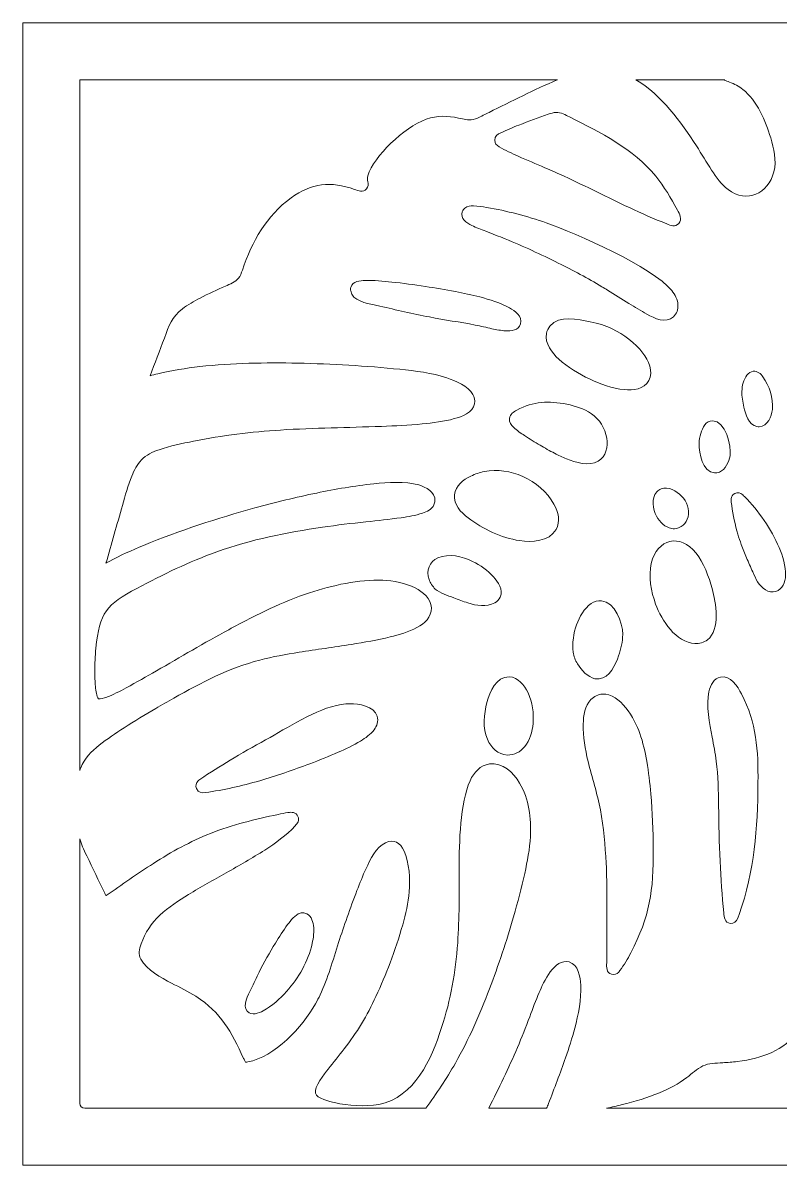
# Model space of a CAD drawing. Header units: millimetres. Extents: x -103 to 197, y -534 to 498.
# Drawn here: x -103.1 to 95.7, y -128.7 to 171.3 of the extents above; entities that cross this region are included whole.
import ezdxf

# ---------------------------------------------------------------- set-up
doc = ezdxf.new("R2010")
doc.units = ezdxf.units.MM
doc.header["$MEASUREMENT"] = 0
doc.layers.add('layer 1', color=7, linetype='Continuous')

msp = doc.modelspace()

# ---------------------------------------------------------------- linework, layer by layer
at = {"layer": 'layer 1', "color": 250, "lineweight": 20}
for points, knots in [([(-103.1084, 171.3249), (-103.1084, 171.3249), (196.8916, 171.3249), (196.8916, 171.3249), (196.8916, 171.3249), (196.8916, 171.3249), (196.8916, -128.6751), (196.8916, -128.6751), (196.8916, -128.6751), (196.8916, -128.6751), (-103.1084, -128.6751), (-103.1084, -128.6751), (-103.1084, -128.6751), (-103.1084, -128.6751), (-103.1084, 171.3249), (-103.1084, 171.3249)], [0, 0, 0, 0, 0.2, 0.2, 0.2, 0.2, 0.4, 0.4, 0.4, 0.4, 0.6, 0.6, 0.6, 0.6, 1, 1, 1, 1]), ([(37.2287, 156.3673), (37.2287, 156.3673), (37.1149, 156.3188), (37.1149, 156.3188), (37.1149, 156.3188), (31.0772, 153.742), (25.1209, 150.7448), (19.2454, 147.7978), (19.2454, 147.7978), (18.2475, 147.2972), (17.2216, 146.7574), (16.1941, 146.3259), (16.1941, 146.3259), (15.4809, 146.0265), (14.7855, 145.8059), (14.006, 145.8117), (14.006, 145.8117), (13.4167, 145.8162), (12.8616, 145.9513), (12.2921, 146.0876), (12.2921, 146.0876), (9.4623, 146.7646), (6.7391, 147.1274), (3.8716, 146.3512), (3.8716, 146.3512), (-1.8343, 144.8068), (-9.8187, 137.6301), (-12.2193, 132.1747), (-12.2193, 132.1747), (-12.4876, 131.5654), (-12.7155, 130.832), (-12.6464, 130.154), (-12.6464, 130.154), (-12.6287, 129.9806), (-12.5909, 129.8215), (-12.5487, 129.6533), (-12.5487, 129.6533), (-12.3721, 128.9517), (-12.3891, 128.2961), (-12.9056, 127.711), (-12.9056, 127.711), (-13.836, 126.657), (-15.0264, 127.2317), (-16.0749, 127.5951), (-16.0749, 127.5951), (-22.3656, 129.7755), (-27.2279, 129.3035), (-32.7267, 125.3384), (-32.7267, 125.3384), (-39.1963, 120.6733), (-42.9344, 113.8889), (-45.4874, 106.4063), (-45.4874, 106.4063), (-45.749, 105.6401), (-45.9935, 104.8752), (-46.505, 104.2364), (-46.505, 104.2364), (-47.3076, 103.2341), (-48.7693, 102.6922), (-49.9094, 102.193), (-49.9094, 102.193), (-52.1706, 101.2029), (-54.4204, 100.1933), (-56.612, 99.0491), (-56.612, 99.0491), (-58.1698, 98.2358), (-59.8099, 97.3169), (-61.2105, 96.2443), (-61.2105, 96.2443), (-64.075, 94.0506), (-64.766, 91.7948), (-65.97, 88.514), (-65.97, 88.514), (-67.1858, 85.2011), (-68.4591, 81.9064), (-69.7359, 78.6166), (-69.7359, 78.6166), (-69.0454, 78.8014), (-68.3551, 78.9835), (-67.6597, 79.153), (-67.6597, 79.153), (-64.0341, 80.0369), (-60.3517, 80.6313), (-56.6471, 81.0431), (-56.6471, 81.0431), (-48.1773, 81.9848), (-39.426, 82.1101), (-30.9116, 81.9447), (-30.9116, 81.9447), (-22.014, 81.7716), (-13.0531, 81.2447), (-4.1982, 80.3324), (-4.1982, 80.3324), (-0.0748, 79.9076), (4.2438, 79.4293), (8.1903, 78.0751), (8.1903, 78.0751), (10.3958, 77.3183), (13.8297, 75.9118), (15.0271, 73.75), (15.0271, 73.75), (15.4422, 73.0008), (15.6277, 72.1515), (15.4515, 71.3001), (15.4515, 71.3001), (14.966, 68.9551), (12.132, 67.926), (10.1403, 67.373), (10.1403, 67.373), (7.4413, 66.6235), (4.4641, 66.2562), (1.6809, 65.9888), (1.6809, 65.9888), (-1.8674, 65.6478), (-5.4127, 65.4974), (-8.972, 65.358), (-8.972, 65.358), (-17.7921, 65.0124), (-26.6475, 64.9389), (-35.4549, 64.3905), (-35.4549, 64.3905), (-43.1711, 63.91), (-50.6937, 62.9809), (-58.2817, 61.4546), (-58.2817, 61.4546), (-61.2662, 60.8542), (-64.4887, 60.2192), (-67.3656, 59.2067), (-67.3656, 59.2067), (-69.0524, 58.6131), (-70.7113, 57.8401), (-71.9886, 56.5365), (-71.9886, 56.5365), (-73.1477, 55.3537), (-73.9047, 53.8314), (-74.5177, 52.2986), (-74.5177, 52.2986), (-75.5019, 49.837), (-76.2365, 47.1487), (-76.9673, 44.5966), (-76.9673, 44.5966), (-78.4113, 39.5543), (-79.8118, 34.4922), (-81.2959, 29.4623), (-81.2959, 29.4623), (-81.018, 29.6104), (-80.7398, 29.7578), (-80.4605, 29.9036), (-80.4605, 29.9036), (-77.5114, 31.4429), (-74.4993, 32.8242), (-71.4285, 34.0923), (-71.4285, 34.0923), (-61.9743, 37.9965), (-52.0264, 41.224), (-42.1811, 43.9299), (-42.1811, 43.9299), (-36.8254, 45.4019), (-31.4211, 46.7261), (-25.9836, 47.8456), (-25.9836, 47.8456), (-21.0393, 48.8634), (-16.0288, 49.7279), (-11.0116, 50.2701), (-11.0116, 50.2701), (-7.4094, 50.6597), (-2.7286, 50.979), (0.799, 49.9517), (0.799, 49.9517), (2.6523, 49.412), (5.1912, 48.1302), (5.0487, 45.7886), (5.0487, 45.7886), (5.0271, 45.4312), (4.9363, 45.0843), (4.7841, 44.762), (4.7841, 44.762), (4.2219, 43.5714), (2.9526, 42.9539), (1.7859, 42.5522), (1.7859, 42.5522), (0.0278, 41.9469), (-2.0125, 41.6203), (-3.8464, 41.3572), (-3.8464, 41.3572), (-6.897, 40.9196), (-9.9854, 40.6164), (-13.049, 40.2806), (-13.049, 40.2806), (-16.8554, 39.8634), (-20.6591, 39.425), (-24.4491, 38.8715), (-24.4491, 38.8715), (-33.9252, 37.4876), (-43.1624, 35.6569), (-52.2105, 32.4071), (-52.2105, 32.4071), (-59.4561, 29.8048), (-66.3603, 26.4069), (-73.1718, 22.8076), (-73.1718, 22.8076), (-81.074, 18.6318), (-83.0532, 16.3791), (-83.9394, 7.1349), (-83.9394, 7.1349), (-84.0409, 6.075), (-84.1148, 5.0117), (-84.164, 3.9481), (-84.164, 3.9481), (-84.2406, 2.294), (-84.2616, 0.6258), (-84.1943, -1.0289), (-84.1943, -1.0289), (-84.144, -2.2688), (-84.0525, -3.6209), (-83.7909, -4.8346), (-83.7909, -4.8346), (-83.739, -5.0753), (-83.4925, -6.0677), (-83.2542, -6.206), (-83.2542, -6.206), (-82.9404, -6.3884), (-81.5988, -5.9407), (-81.2965, -5.8315), (-81.2965, -5.8315), (-79.4931, -5.1799), (-77.6439, -4.2036), (-75.9503, -3.2984), (-75.9503, -3.2984), (-73.2937, -1.8787), (-70.674, -0.3692), (-68.0617, 1.1335), (-68.0617, 1.1335), (-61.7434, 4.768), (-55.4785, 8.4805), (-49.0708, 11.9532), (-49.0708, 11.9532), (-45.4995, 13.8887), (-41.8849, 15.7584), (-38.2061, 17.4731), (-38.2061, 17.4731), (-34.8409, 19.0417), (-31.381, 20.5082), (-27.8557, 21.6606), (-27.8557, 21.6606), (-21.9936, 23.5767), (-14.8334, 25.1695), (-8.6624, 24.9412), (-8.6624, 24.9412), (-5.8042, 24.8353), (-2.686, 24.2346), (-0.1137, 22.9188), (-0.1137, 22.9188), (1.8804, 21.8989), (4.0201, 20.1516), (4.1129, 17.6804), (4.1129, 17.6804), (4.2046, 15.2363), (2.2646, 13.5432), (0.3254, 12.5042), (0.3254, 12.5042), (-1.784, 11.3738), (-4.3723, 10.63), (-6.6805, 10.0553), (-6.6805, 10.0553), (-10.0352, 9.2199), (-13.4806, 8.6134), (-16.8933, 8.0825), (-16.8933, 8.0825), (-21.4673, 7.371), (-26.0536, 6.7388), (-30.6254, 6.0193), (-30.6254, 6.0193), (-34.0799, 5.4758), (-37.5283, 4.8668), (-40.9158, 3.9785), (-40.9158, 3.9785), (-48.9761, 1.8649), (-56.2851, -1.9252), (-63.5226, -6.0317), (-63.5226, -6.0317), (-65.1, -6.9267), (-66.6731, -7.8297), (-68.2392, -8.745), (-68.2392, -8.745), (-71.0268, -10.3744), (-73.7999, -12.0419), (-76.516, -13.7928), (-76.516, -13.7928), (-78.7417, -15.2276), (-81.0003, -16.744), (-83.0659, -18.4109), (-83.0659, -18.4109), (-85.0497, -20.0118), (-86.9944, -21.8492), (-87.9152, -24.3126), (-87.9152, -24.3126), (-88.0025, -24.5462), (-88.0806, -24.7828), (-88.1508, -25.0218), (-88.1508, -25.0218), (-88.1508, -25.0218), (-88.1508, 156.3673), (-88.1508, 156.3673), (-88.1508, 156.3673), (-88.1508, 156.3673), (37.2287, 156.3673), (37.2287, 156.3673)], [0, 0, 0, 0, 0.01282051, 0.01282051, 0.01282051, 0.01282051, 0.02564103, 0.02564103, 0.02564103, 0.02564103, 0.03846154, 0.03846154, 0.03846154, 0.03846154, 0.05128205, 0.05128205, 0.05128205, 0.05128205, 0.06410256, 0.06410256, 0.06410256, 0.06410256, 0.07692308, 0.07692308, 0.07692308, 0.07692308, 0.08974359, 0.08974359, 0.08974359, 0.08974359, 0.1025641, 0.1025641, 0.1025641, 0.1025641, 0.11538462, 0.11538462, 0.11538462, 0.11538462, 0.12820513, 0.12820513, 0.12820513, 0.12820513, 0.14102564, 0.14102564, 0.14102564, 0.14102564, 0.15384615, 0.15384615, 0.15384615, 0.15384615, 0.16666667, 0.16666667, 0.16666667, 0.16666667, 0.17948718, 0.17948718, 0.17948718, 0.17948718, 0.19230769, 0.19230769, 0.19230769, 0.19230769, 0.20512821, 0.20512821, 0.20512821, 0.20512821, 0.21794872, 0.21794872, 0.21794872, 0.21794872, 0.23076923, 0.23076923, 0.23076923, 0.23076923, 0.24358974, 0.24358974, 0.24358974, 0.24358974, 0.25641026, 0.25641026, 0.25641026, 0.25641026, 0.26923077, 0.26923077, 0.26923077, 0.26923077, 0.28205128, 0.28205128, 0.28205128, 0.28205128, 0.29487179, 0.29487179, 0.29487179, 0.29487179, 0.30769231, 0.30769231, 0.30769231, 0.30769231, 0.32051282, 0.32051282, 0.32051282, 0.32051282, 0.33333333, 0.33333333, 0.33333333, 0.33333333, 0.34615385, 0.34615385, 0.34615385, 0.34615385, 0.35897436, 0.35897436, 0.35897436, 0.35897436, 0.37179487, 0.37179487, 0.37179487, 0.37179487, 0.38461538, 0.38461538, 0.38461538, 0.38461538, 0.3974359, 0.3974359, 0.3974359, 0.3974359, 0.41025641, 0.41025641, 0.41025641, 0.41025641, 0.42307692, 0.42307692, 0.42307692, 0.42307692, 0.43589744, 0.43589744, 0.43589744, 0.43589744, 0.44871795, 0.44871795, 0.44871795, 0.44871795, 0.46153846, 0.46153846, 0.46153846, 0.46153846, 0.47435897, 0.47435897, 0.47435897, 0.47435897, 0.48717949, 0.48717949, 0.48717949, 0.48717949, 0.5, 0.5, 0.5, 0.5, 0.51282051, 0.51282051, 0.51282051, 0.51282051, 0.52564103, 0.52564103, 0.52564103, 0.52564103, 0.53846154, 0.53846154, 0.53846154, 0.53846154, 0.55128205, 0.55128205, 0.55128205, 0.55128205, 0.56410256, 0.56410256, 0.56410256, 0.56410256, 0.57692308, 0.57692308, 0.57692308, 0.57692308, 0.58974359, 0.58974359, 0.58974359, 0.58974359, 0.6025641, 0.6025641, 0.6025641, 0.6025641, 0.61538462, 0.61538462, 0.61538462, 0.61538462, 0.62820513, 0.62820513, 0.62820513, 0.62820513, 0.64102564, 0.64102564, 0.64102564, 0.64102564, 0.65384615, 0.65384615, 0.65384615, 0.65384615, 0.66666667, 0.66666667, 0.66666667, 0.66666667, 0.67948718, 0.67948718, 0.67948718, 0.67948718, 0.69230769, 0.69230769, 0.69230769, 0.69230769, 0.70512821, 0.70512821, 0.70512821, 0.70512821, 0.71794872, 0.71794872, 0.71794872, 0.71794872, 0.73076923, 0.73076923, 0.73076923, 0.73076923, 0.74358974, 0.74358974, 0.74358974, 0.74358974, 0.75641026, 0.75641026, 0.75641026, 0.75641026, 0.76923077, 0.76923077, 0.76923077, 0.76923077, 0.78205128, 0.78205128, 0.78205128, 0.78205128, 0.79487179, 0.79487179, 0.79487179, 0.79487179, 0.80769231, 0.80769231, 0.80769231, 0.80769231, 0.82051282, 0.82051282, 0.82051282, 0.82051282, 0.83333333, 0.83333333, 0.83333333, 0.83333333, 0.84615385, 0.84615385, 0.84615385, 0.84615385, 0.85897436, 0.85897436, 0.85897436, 0.85897436, 0.87179487, 0.87179487, 0.87179487, 0.87179487, 0.88461538, 0.88461538, 0.88461538, 0.88461538, 0.8974359, 0.8974359, 0.8974359, 0.8974359, 0.91025641, 0.91025641, 0.91025641, 0.91025641, 0.92307692, 0.92307692, 0.92307692, 0.92307692, 0.93589744, 0.93589744, 0.93589744, 0.93589744, 0.94871795, 0.94871795, 0.94871795, 0.94871795, 0.96153846, 0.96153846, 0.96153846, 0.96153846, 0.97435897, 0.97435897, 0.97435897, 0.97435897, 1, 1, 1, 1]), ([(81.1005, 156.3673), (81.1005, 156.3673), (80.9315, 156.296), (80.9315, 156.296), (80.9315, 156.296), (81.4084, 156.0949), (81.9116, 155.9236), (82.3573, 155.7495), (82.3573, 155.7495), (83.6408, 155.2489), (84.7786, 154.6778), (85.88, 153.826), (85.88, 153.826), (89.6371, 150.9196), (91.783, 145.5679), (93.1721, 141.1414), (93.1721, 141.1414), (94.0563, 138.3237), (94.756, 135.1577), (94.0022, 132.2263), (94.0022, 132.2263), (92.5012, 126.3874), (86.978, 123.8642), (81.9878, 127.545), (81.9878, 127.545), (80.2541, 128.8238), (78.8466, 130.7937), (77.6724, 132.5963), (77.6724, 132.5963), (76.3029, 134.6985), (75.059, 136.8844), (73.6919, 138.9901), (73.6919, 138.9901), (69.6538, 145.2096), (64.4929, 152.4144), (57.8208, 156.3673), (57.8208, 156.3673), (57.8208, 156.3673), (81.1005, 156.3673), (81.1005, 156.3673)], [0, 0, 0, 0, 0.09090909, 0.09090909, 0.09090909, 0.09090909, 0.18181818, 0.18181818, 0.18181818, 0.18181818, 0.27272727, 0.27272727, 0.27272727, 0.27272727, 0.36363636, 0.36363636, 0.36363636, 0.36363636, 0.45454545, 0.45454545, 0.45454545, 0.45454545, 0.54545455, 0.54545455, 0.54545455, 0.54545455, 0.63636364, 0.63636364, 0.63636364, 0.63636364, 0.72727273, 0.72727273, 0.72727273, 0.72727273, 0.81818182, 0.81818182, 0.81818182, 0.81818182, 1, 1, 1, 1]), ([(27.071, 144.4764), (29.6203, 145.467), (32.2041, 146.3867), (34.7794, 147.3059), (34.7794, 147.3059), (35.4681, 147.5517), (36.1389, 147.8037), (36.8794, 147.81), (36.8794, 147.81), (38.0655, 147.8202), (39.3127, 147.1171), (40.359, 146.6015), (40.359, 146.6015), (48.4006, 142.6393), (57.1499, 138.1526), (62.9932, 131.0496), (62.9932, 131.0496), (65.2494, 128.3072), (67.0179, 125.2969), (68.6758, 122.1574), (68.6758, 122.1574), (69.2396, 121.0901), (70.0637, 119.7772), (69.0536, 118.6435), (69.0536, 118.6435), (68.1249, 117.6013), (66.928, 118.1255), (65.8897, 118.5382), (65.8897, 118.5382), (62.5717, 119.8572), (59.3225, 121.2732), (56.0874, 122.7942), (56.0874, 122.7942), (50.3658, 125.4842), (44.732, 128.3669), (38.9963, 131.0286), (38.9963, 131.0286), (37.3187, 131.807), (35.624, 132.5491), (33.927, 133.2821), (33.927, 133.2821), (31.5954, 134.2892), (29.2533, 135.2737), (26.9295, 136.2993), (26.9295, 136.2993), (25.28, 137.0273), (23.4281, 137.8208), (21.8868, 138.7582), (21.8868, 138.7582), (21.2283, 139.1586), (20.7333, 139.6592), (20.7394, 140.5293), (20.7394, 140.5293), (20.7472, 141.6325), (21.4999, 142.0798), (22.3293, 142.465), (22.3293, 142.465), (23.8917, 143.1906), (25.4662, 143.8528), (27.071, 144.4764)], [0, 0, 0, 0, 0.0625, 0.0625, 0.0625, 0.0625, 0.125, 0.125, 0.125, 0.125, 0.1875, 0.1875, 0.1875, 0.1875, 0.25, 0.25, 0.25, 0.25, 0.3125, 0.3125, 0.3125, 0.3125, 0.375, 0.375, 0.375, 0.375, 0.4375, 0.4375, 0.4375, 0.4375, 0.5, 0.5, 0.5, 0.5, 0.5625, 0.5625, 0.5625, 0.5625, 0.625, 0.625, 0.625, 0.625, 0.6875, 0.6875, 0.6875, 0.6875, 0.75, 0.75, 0.75, 0.75, 0.8125, 0.8125, 0.8125, 0.8125, 0.875, 0.875, 0.875, 0.875, 1, 1, 1, 1]), ([(23.5198, 114.571), (21.8237, 115.2636), (20.1154, 115.9188), (18.4079, 116.5811), (18.4079, 116.5811), (17.1846, 117.0557), (15.9061, 117.5353), (14.726, 118.1112), (14.726, 118.1112), (13.4011, 118.7577), (11.589, 119.9237), (12.226, 121.7244), (12.226, 121.7244), (12.3636, 122.1136), (12.6108, 122.445), (12.9318, 122.6959), (12.9318, 122.6959), (13.5831, 123.2052), (14.3774, 123.2747), (15.1681, 123.2478), (15.1681, 123.2478), (16.2949, 123.2094), (17.5031, 123.0088), (18.6159, 122.8284), (18.6159, 122.8284), (23.9513, 121.963), (29.183, 120.5944), (34.2849, 118.7835), (34.2849, 118.7835), (42.1801, 115.9811), (62.1247, 107.2799), (67.2038, 101.0105), (67.2038, 101.0105), (68.0698, 99.9416), (68.7705, 98.6441), (68.844, 97.2332), (68.844, 97.2332), (68.905, 96.0652), (68.5085, 94.9144), (67.6521, 94.1182), (67.6521, 94.1182), (65.6449, 92.2515), (62.6931, 93.7426), (60.6928, 94.8244), (60.6928, 94.8244), (59.0857, 95.6935), (57.5117, 96.6773), (55.9596, 97.6451), (55.9596, 97.6451), (54.0852, 98.8137), (52.2197, 99.9967), (50.3351, 101.1485), (50.3351, 101.1485), (49.8476, 101.4464), (49.3587, 101.7423), (48.8682, 102.0353), (48.8682, 102.0353), (45.1435, 104.2603), (41.2969, 106.3113), (37.4196, 108.2451), (37.4196, 108.2451), (32.8697, 110.5143), (28.2221, 112.6505), (23.5198, 114.571)], [0, 0, 0, 0, 0.05882353, 0.05882353, 0.05882353, 0.05882353, 0.11764706, 0.11764706, 0.11764706, 0.11764706, 0.17647059, 0.17647059, 0.17647059, 0.17647059, 0.23529412, 0.23529412, 0.23529412, 0.23529412, 0.29411765, 0.29411765, 0.29411765, 0.29411765, 0.35294118, 0.35294118, 0.35294118, 0.35294118, 0.41176471, 0.41176471, 0.41176471, 0.41176471, 0.47058824, 0.47058824, 0.47058824, 0.47058824, 0.52941176, 0.52941176, 0.52941176, 0.52941176, 0.58823529, 0.58823529, 0.58823529, 0.58823529, 0.64705882, 0.64705882, 0.64705882, 0.64705882, 0.70588235, 0.70588235, 0.70588235, 0.70588235, 0.76470588, 0.76470588, 0.76470588, 0.76470588, 0.82352941, 0.82352941, 0.82352941, 0.82352941, 0.88235294, 0.88235294, 0.88235294, 0.88235294, 1, 1, 1, 1]), ([(-9.4159, 96.9059), (-9.914, 97.0174), (-10.4136, 97.1213), (-10.9125, 97.2288), (-10.9125, 97.2288), (-13.0001, 97.6785), (-16.5942, 98.3407), (-17.0597, 100.9145), (-17.0597, 100.9145), (-17.1166, 101.2291), (-17.1057, 101.5544), (-17.0218, 101.863), (-17.0218, 101.863), (-16.5657, 103.5387), (-14.6157, 103.6269), (-13.228, 103.6587), (-13.228, 103.6587), (-10.9553, 103.7107), (-8.5565, 103.4932), (-6.2954, 103.2608), (-6.2954, 103.2608), (-3.3426, 102.9574), (-0.3921, 102.5564), (2.5423, 102.1044), (2.5423, 102.1044), (5.175, 101.699), (7.8039, 101.249), (10.4198, 100.7435), (10.4198, 100.7435), (12.557, 100.3306), (14.7098, 99.8854), (16.8182, 99.3385), (16.8182, 99.3385), (19.3882, 98.6717), (22.2745, 97.7702), (24.6126, 96.4712), (24.6126, 96.4712), (26.0437, 95.6761), (28.1238, 94.2305), (27.5126, 92.2565), (27.5126, 92.2565), (26.9896, 90.5675), (25.0329, 90.357), (23.5701, 90.4357), (23.5701, 90.4357), (22.3937, 90.499), (21.1716, 90.7565), (20.0198, 91.0042), (20.0198, 91.0042), (18.5511, 91.32), (17.09, 91.6597), (15.6155, 91.9498), (15.6155, 91.9498), (11.6252, 92.7348), (7.5888, 93.3035), (3.5897, 94.0788), (3.5897, 94.0788), (-0.7677, 94.9238), (-5.0849, 95.9364), (-9.4159, 96.9059)], [0, 0, 0, 0, 0.0625, 0.0625, 0.0625, 0.0625, 0.125, 0.125, 0.125, 0.125, 0.1875, 0.1875, 0.1875, 0.1875, 0.25, 0.25, 0.25, 0.25, 0.3125, 0.3125, 0.3125, 0.3125, 0.375, 0.375, 0.375, 0.375, 0.4375, 0.4375, 0.4375, 0.4375, 0.5, 0.5, 0.5, 0.5, 0.5625, 0.5625, 0.5625, 0.5625, 0.625, 0.625, 0.625, 0.625, 0.6875, 0.6875, 0.6875, 0.6875, 0.75, 0.75, 0.75, 0.75, 0.8125, 0.8125, 0.8125, 0.8125, 0.875, 0.875, 0.875, 0.875, 1, 1, 1, 1]), ([(45.7965, 92.7797), (47.9542, 92.334), (49.5773, 91.9709), (51.5983, 90.9658), (51.5983, 90.9658), (54.5799, 89.483), (57.5949, 87.3061), (59.6266, 84.6003), (59.6266, 84.6003), (61.0873, 82.6551), (62.4395, 79.7859), (61.1792, 77.3892), (61.1792, 77.3892), (59.9392, 75.0309), (57.0438, 74.7452), (54.7129, 74.9954), (54.7129, 74.9954), (51.633, 75.3262), (48.3795, 76.4745), (45.5803, 77.798), (45.5803, 77.798), (42.792, 79.1163), (39.8672, 80.8841), (37.5849, 82.9956), (37.5849, 82.9956), (35.8063, 84.6415), (33.7742, 87.1285), (34.3121, 89.7696), (34.3121, 89.7696), (34.4572, 90.4812), (34.7788, 91.1232), (35.2391, 91.6762), (35.2391, 91.6762), (37.7147, 94.651), (42.5703, 93.4463), (45.7965, 92.7797)], [0, 0, 0, 0, 0.1, 0.1, 0.1, 0.1, 0.2, 0.2, 0.2, 0.2, 0.3, 0.3, 0.3, 0.3, 0.4, 0.4, 0.4, 0.4, 0.5, 0.5, 0.5, 0.5, 0.6, 0.6, 0.6, 0.6, 0.7, 0.7, 0.7, 0.7, 0.8, 0.8, 0.8, 0.8, 1, 1, 1, 1]), ([(85.6142, 74.5488), (85.6519, 76.0016), (86.0545, 77.619), (86.9529, 78.7773), (86.9529, 78.7773), (87.3774, 79.3246), (87.9149, 79.7291), (88.6146, 79.8107), (88.6146, 79.8107), (89.7307, 79.9406), (90.5437, 79.1919), (91.1425, 78.3351), (91.1425, 78.3351), (92.8412, 75.9041), (93.9423, 72.8346), (93.6125, 69.8192), (93.6125, 69.8192), (93.4017, 67.8929), (92.3923, 65.384), (90.1767, 65.2608), (90.1767, 65.2608), (89.9582, 65.2487), (89.7388, 65.264), (89.5239, 65.3061), (89.5239, 65.3061), (87.4464, 65.7132), (86.5779, 68.6006), (86.1517, 70.4105), (86.1517, 70.4105), (85.858, 71.6583), (85.5807, 73.2633), (85.6142, 74.5488)], [0, 0, 0, 0, 0.11111111, 0.11111111, 0.11111111, 0.11111111, 0.22222222, 0.22222222, 0.22222222, 0.22222222, 0.33333333, 0.33333333, 0.33333333, 0.33333333, 0.44444444, 0.44444444, 0.44444444, 0.44444444, 0.55555556, 0.55555556, 0.55555556, 0.55555556, 0.66666667, 0.66666667, 0.66666667, 0.66666667, 0.77777778, 0.77777778, 0.77777778, 0.77777778, 1, 1, 1, 1]), ([(39.6632, 71.1471), (41.8972, 70.6899), (44.2061, 70.0158), (46.1022, 68.6847), (46.1022, 68.6847), (48.2209, 67.1975), (49.7421, 64.8674), (50.1464, 62.2656), (50.1464, 62.2656), (50.4941, 60.0281), (49.9548, 57.4369), (47.902, 56.2191), (47.902, 56.2191), (45.5243, 54.8087), (41.9314, 55.8477), (39.5581, 56.7964), (39.5581, 56.7964), (38.5063, 57.2169), (37.4575, 57.7507), (36.4529, 58.277), (36.4529, 58.277), (35.1665, 58.9512), (33.8964, 59.6637), (32.6422, 60.3984), (32.6422, 60.3984), (31.2649, 61.2053), (29.8969, 62.0433), (28.5662, 62.9282), (28.5662, 62.9282), (27.603, 63.5689), (26.5076, 64.3074), (25.6635, 65.1032), (25.6635, 65.1032), (25.0066, 65.7226), (24.5111, 66.4782), (24.6362, 67.4397), (24.6362, 67.4397), (24.7824, 68.5642), (25.6576, 69.1577), (26.558, 69.6355), (26.558, 69.6355), (30.9061, 71.9432), (34.91, 72.12), (39.6632, 71.1471)], [0, 0, 0, 0, 0.08333333, 0.08333333, 0.08333333, 0.08333333, 0.16666667, 0.16666667, 0.16666667, 0.16666667, 0.25, 0.25, 0.25, 0.25, 0.33333333, 0.33333333, 0.33333333, 0.33333333, 0.41666667, 0.41666667, 0.41666667, 0.41666667, 0.5, 0.5, 0.5, 0.5, 0.58333333, 0.58333333, 0.58333333, 0.58333333, 0.66666667, 0.66666667, 0.66666667, 0.66666667, 0.75, 0.75, 0.75, 0.75, 0.83333333, 0.83333333, 0.83333333, 0.83333333, 1, 1, 1, 1]), ([(74.8073, 63.4678), (75.2577, 64.9989), (76.1409, 66.8265), (77.9617, 66.8452), (77.9617, 66.8452), (81.2724, 66.8791), (82.9007, 60.2705), (82.5167, 57.636), (82.5167, 57.636), (82.2773, 55.9926), (81.2898, 54.0045), (79.7007, 53.3467), (79.7007, 53.3467), (79.2918, 53.1774), (78.8539, 53.1056), (78.4136, 53.1433), (78.4136, 53.1433), (75.2816, 53.4118), (74.3323, 58.3168), (74.4075, 60.8502), (74.4075, 60.8502), (74.4338, 61.7331), (74.5581, 62.621), (74.8073, 63.4678)], [0, 0, 0, 0, 0.14285714, 0.14285714, 0.14285714, 0.14285714, 0.28571429, 0.28571429, 0.28571429, 0.28571429, 0.42857143, 0.42857143, 0.42857143, 0.42857143, 0.57142857, 0.57142857, 0.57142857, 0.57142857, 0.71428571, 0.71428571, 0.71428571, 0.71428571, 1, 1, 1, 1]), ([(13.7419, 41.3343), (11.8687, 42.7411), (9.8736, 44.8242), (10.168, 47.4082), (10.168, 47.4082), (10.439, 49.7878), (12.5186, 51.3245), (14.4769, 52.2867), (14.4769, 52.2867), (15.6049, 52.8408), (16.8002, 53.2369), (18.0295, 53.4774), (18.0295, 53.4774), (21.4174, 54.1401), (24.979, 53.6115), (28.1272, 52.2132), (28.1272, 52.2132), (31.4996, 50.7152), (34.483, 48.1806), (36.2985, 44.8941), (36.2985, 44.8941), (37.421, 42.8621), (38.075, 40.3777), (36.839, 38.2293), (36.839, 38.2293), (35.0049, 35.0411), (30.4322, 34.8868), (27.2709, 35.3508), (27.2709, 35.3508), (22.4613, 36.0565), (17.6276, 38.4161), (13.7419, 41.3343)], [0, 0, 0, 0, 0.11111111, 0.11111111, 0.11111111, 0.11111111, 0.22222222, 0.22222222, 0.22222222, 0.22222222, 0.33333333, 0.33333333, 0.33333333, 0.33333333, 0.44444444, 0.44444444, 0.44444444, 0.44444444, 0.55555556, 0.55555556, 0.55555556, 0.55555556, 0.66666667, 0.66666667, 0.66666667, 0.66666667, 0.77777778, 0.77777778, 0.77777778, 0.77777778, 1, 1, 1, 1]), ([(64.4087, 48.9326), (66.2906, 49.7331), (68.4557, 48.3616), (69.7515, 47.0213), (69.7515, 47.0213), (71.149, 45.5758), (72.0363, 43.5869), (71.481, 41.5484), (71.481, 41.5484), (71.0333, 39.9048), (69.6556, 38.5614), (67.9387, 38.4764), (67.9387, 38.4764), (67.6956, 38.4644), (67.4513, 38.479), (67.2112, 38.5205), (67.2112, 38.5205), (65.4428, 38.8262), (64.0638, 40.1737), (63.2281, 41.7304), (63.2281, 41.7304), (62.2234, 43.6014), (61.7057, 46.4513), (63.2994, 48.1565), (63.2994, 48.1565), (63.613, 48.4922), (63.9891, 48.754), (64.4087, 48.9326)], [0, 0, 0, 0, 0.125, 0.125, 0.125, 0.125, 0.25, 0.25, 0.25, 0.25, 0.375, 0.375, 0.375, 0.375, 0.5, 0.5, 0.5, 0.5, 0.625, 0.625, 0.625, 0.625, 0.75, 0.75, 0.75, 0.75, 1, 1, 1, 1]), ([(84.5395, 36.9959), (83.8135, 39.4716), (83.3496, 42.032), (82.9363, 44.5784), (82.9363, 44.5784), (82.7531, 45.7074), (82.4776, 47.0834), (83.7836, 47.7211), (83.7836, 47.7211), (84.4981, 48.0698), (85.2545, 47.8754), (85.83, 47.3809), (85.83, 47.3809), (86.0009, 47.234), (86.161, 47.0689), (86.3198, 46.9085), (86.3198, 46.9085), (90.0088, 43.1817), (93.333, 38.3913), (95.3891, 33.5107), (95.3891, 33.5107), (96.3077, 31.3303), (97.1909, 28.6068), (97.0973, 26.2026), (97.0973, 26.2026), (97.0291, 24.4524), (96.3524, 22.5566), (94.5465, 22.0029), (94.5465, 22.0029), (92.5545, 21.392), (90.7458, 22.9113), (89.7475, 24.5204), (89.7475, 24.5204), (89.2623, 25.3027), (88.8375, 26.2645), (88.4567, 27.1062), (88.4567, 27.1062), (87.8949, 28.3474), (87.3611, 29.6044), (86.8423, 30.8648), (86.8423, 30.8648), (86.3677, 32.0179), (85.9051, 33.1776), (85.4641, 34.3445), (85.4641, 34.3445), (85.1367, 35.2109), (84.8003, 36.1064), (84.5395, 36.9959)], [0, 0, 0, 0, 0.07692308, 0.07692308, 0.07692308, 0.07692308, 0.15384615, 0.15384615, 0.15384615, 0.15384615, 0.23076923, 0.23076923, 0.23076923, 0.23076923, 0.30769231, 0.30769231, 0.30769231, 0.30769231, 0.38461538, 0.38461538, 0.38461538, 0.38461538, 0.46153846, 0.46153846, 0.46153846, 0.46153846, 0.53846154, 0.53846154, 0.53846154, 0.53846154, 0.61538462, 0.61538462, 0.61538462, 0.61538462, 0.69230769, 0.69230769, 0.69230769, 0.69230769, 0.76923077, 0.76923077, 0.76923077, 0.76923077, 0.84615385, 0.84615385, 0.84615385, 0.84615385, 1, 1, 1, 1]), ([(61.8406, 29.3756), (63.3872, 35.858), (69.3803, 37.3038), (73.5862, 32.0866), (73.5862, 32.0866), (75.525, 29.6816), (76.9958, 25.7188), (77.7995, 22.7396), (77.7995, 22.7396), (78.7931, 19.056), (80.0666, 12.0111), (76.5599, 9.2809), (76.5599, 9.2809), (75.6125, 8.5434), (74.4786, 8.2594), (73.2996, 8.3141), (73.2996, 8.3141), (68.258, 8.548), (64.5928, 14.3803), (62.9832, 18.6762), (62.9832, 18.6762), (61.7695, 21.9155), (61.0238, 25.9522), (61.8406, 29.3756)], [0, 0, 0, 0, 0.14285714, 0.14285714, 0.14285714, 0.14285714, 0.28571429, 0.28571429, 0.28571429, 0.28571429, 0.42857143, 0.42857143, 0.42857143, 0.42857143, 0.57142857, 0.57142857, 0.57142857, 0.57142857, 0.71428571, 0.71428571, 0.71428571, 0.71428571, 1, 1, 1, 1]), ([(9.9834, 20.3513), (8.3685, 20.9549), (6.4657, 21.4624), (5.1511, 22.6349), (5.1511, 22.6349), (4.4158, 23.2909), (3.838, 24.2313), (3.5176, 25.1682), (3.5176, 25.1682), (2.719, 27.5033), (3.4977, 29.7937), (5.8269, 30.787), (5.8269, 30.787), (8.7639, 32.0395), (12.1901, 31.2292), (14.9518, 29.8826), (14.9518, 29.8826), (16.9237, 28.9211), (18.9238, 27.5144), (20.4148, 25.8768), (20.4148, 25.8768), (21.6561, 24.5136), (23.0014, 22.4437), (22.1866, 20.5186), (22.1866, 20.5186), (21.8969, 19.8341), (21.3797, 19.3164), (20.7344, 18.9769), (20.7344, 18.9769), (18.5434, 17.8239), (15.9499, 18.2759), (13.6986, 18.985), (13.6986, 18.985), (12.4348, 19.3831), (11.2227, 19.8881), (9.9834, 20.3513)], [0, 0, 0, 0, 0.1, 0.1, 0.1, 0.1, 0.2, 0.2, 0.2, 0.2, 0.3, 0.3, 0.3, 0.3, 0.4, 0.4, 0.4, 0.4, 0.5, 0.5, 0.5, 0.5, 0.6, 0.6, 0.6, 0.6, 0.7, 0.7, 0.7, 0.7, 0.8, 0.8, 0.8, 0.8, 1, 1, 1, 1]), ([(42.2255, 13.2679), (42.9337, 15.2613), (44.2821, 17.6162), (46.0356, 18.83), (46.0356, 18.83), (46.8427, 19.3886), (47.7858, 19.6711), (48.7619, 19.5527), (48.7619, 19.5527), (52.321, 19.1207), (54.3346, 13.894), (54.3435, 10.6822), (54.3435, 10.6822), (54.3483, 8.9264), (53.8318, 6.7799), (53.2706, 5.1276), (53.2706, 5.1276), (52.4789, 2.7961), (50.883, -0.6547), (48.148, -0.9747), (48.148, -0.9747), (47.7773, -1.018), (47.4007, -0.9992), (47.0357, -0.9202), (47.0357, -0.9202), (45.2065, -0.5244), (43.4165, 1.3754), (42.4737, 2.9423), (42.4737, 2.9423), (41.9026, 3.8917), (41.4728, 4.9595), (41.3302, 6.0687), (41.3302, 6.0687), (41.0393, 8.3332), (41.4614, 11.1171), (42.2255, 13.2679)], [0, 0, 0, 0, 0.1, 0.1, 0.1, 0.1, 0.2, 0.2, 0.2, 0.2, 0.3, 0.3, 0.3, 0.3, 0.4, 0.4, 0.4, 0.4, 0.5, 0.5, 0.5, 0.5, 0.6, 0.6, 0.6, 0.6, 0.7, 0.7, 0.7, 0.7, 0.8, 0.8, 0.8, 0.8, 1, 1, 1, 1]), ([(50.0867, -113.7175), (51.4603, -113.4348), (52.8265, -113.1188), (54.1758, -112.7807), (54.1758, -112.7807), (57.463, -111.9571), (60.8486, -110.9625), (63.9925, -109.6779), (63.9925, -109.6779), (66.5722, -108.6238), (68.9261, -107.3744), (71.1537, -105.6783), (71.1537, -105.6783), (72.4949, -104.657), (73.852, -103.3541), (75.3647, -102.628), (75.3647, -102.628), (76.1444, -102.2539), (76.9499, -102.0346), (77.807, -101.9484), (77.807, -101.9484), (78.7345, -101.8551), (79.6816, -101.8301), (80.6131, -101.7795), (80.6131, -101.7795), (81.8736, -101.7111), (83.1259, -101.612), (84.3789, -101.4539), (84.3789, -101.4539), (91.3279, -100.577), (96.1834, -98.679), (100.9415, -93.2762), (100.9415, -93.2762), (101.9057, -92.1813), (102.8011, -91.0245), (103.6675, -89.8482), (103.6675, -89.8482), (104.3391, -88.9363), (104.9887, -87.9918), (105.6829, -87.0996), (105.6829, -87.0996), (106.0432, -86.6362), (106.4647, -86.1476), (106.942, -85.8066), (106.942, -85.8066), (107.6398, -85.3081), (108.504, -85.1462), (109.2767, -85.5942), (109.2767, -85.5942), (110.4638, -86.2823), (110.5142, -87.9323), (110.1911, -89.1993), (110.1911, -89.1993), (113.3485, -88.0269), (116.4597, -86.7573), (119.5345, -85.3586), (119.5345, -85.3586), (123.2839, -83.653), (126.9549, -81.7796), (130.6053, -79.8658), (130.6053, -79.8658), (130.999, -79.6595), (132.3074, -79.0287), (132.5956, -78.6951), (132.5956, -78.6951), (132.7947, -78.4648), (133.0262, -77.9306), (133.1605, -77.6545), (133.1605, -77.6545), (134.253, -75.4079), (135.3457, -73.1614), (136.4379, -70.9146), (136.4379, -70.9146), (136.7636, -70.2446), (137.074, -69.5766), (137.596, -69.0368), (137.596, -69.0368), (138.3859, -68.2195), (139.6408, -67.8041), (140.6739, -67.4017), (140.6739, -67.4017), (150.8252, -63.4476), (157.4578, -59.2777), (162.6302, -49.0424), (162.6302, -49.0424), (165.378, -43.6052), (167.3219, -37.4614), (169.087, -31.6278), (169.087, -31.6278), (169.5129, -30.2206), (170.0588, -27.9442), (171.0394, -26.8382), (171.0394, -26.8382), (171.3673, -26.4682), (171.7464, -26.1798), (172.1359, -25.8832), (172.1359, -25.8832), (174.0141, -24.4533), (175.6164, -22.8492), (176.6883, -20.7001), (176.6883, -20.7001), (177.5704, -18.9313), (178.0257, -16.9544), (178.3692, -15.0128), (178.3692, -15.0128), (178.8654, -12.2065), (179.185, -9.3396), (179.5963, -6.516), (179.5963, -6.516), (179.9371, -4.1767), (180.3039, -1.8412), (180.6607, 0.4956), (180.6607, 0.4956), (180.9963, 2.6943), (181.3264, 4.8952), (181.6153, 7.1007), (181.6153, 7.1007), (181.7285, 7.9658), (181.8381, 8.8368), (181.934, 9.7095), (181.934, 9.7095), (181.934, 9.7095), (181.934, -113.7175), (181.934, -113.7175), (181.934, -113.7175), (181.934, -113.7175), (50.0867, -113.7175), (50.0867, -113.7175)], [0, 0, 0, 0, 0.03030303, 0.03030303, 0.03030303, 0.03030303, 0.06060606, 0.06060606, 0.06060606, 0.06060606, 0.09090909, 0.09090909, 0.09090909, 0.09090909, 0.12121212, 0.12121212, 0.12121212, 0.12121212, 0.15151515, 0.15151515, 0.15151515, 0.15151515, 0.18181818, 0.18181818, 0.18181818, 0.18181818, 0.21212121, 0.21212121, 0.21212121, 0.21212121, 0.24242424, 0.24242424, 0.24242424, 0.24242424, 0.27272727, 0.27272727, 0.27272727, 0.27272727, 0.3030303, 0.3030303, 0.3030303, 0.3030303, 0.33333333, 0.33333333, 0.33333333, 0.33333333, 0.36363636, 0.36363636, 0.36363636, 0.36363636, 0.39393939, 0.39393939, 0.39393939, 0.39393939, 0.42424242, 0.42424242, 0.42424242, 0.42424242, 0.45454545, 0.45454545, 0.45454545, 0.45454545, 0.48484848, 0.48484848, 0.48484848, 0.48484848, 0.51515152, 0.51515152, 0.51515152, 0.51515152, 0.54545455, 0.54545455, 0.54545455, 0.54545455, 0.57575758, 0.57575758, 0.57575758, 0.57575758, 0.60606061, 0.60606061, 0.60606061, 0.60606061, 0.63636364, 0.63636364, 0.63636364, 0.63636364, 0.66666667, 0.66666667, 0.66666667, 0.66666667, 0.6969697, 0.6969697, 0.6969697, 0.6969697, 0.72727273, 0.72727273, 0.72727273, 0.72727273, 0.75757576, 0.75757576, 0.75757576, 0.75757576, 0.78787879, 0.78787879, 0.78787879, 0.78787879, 0.81818182, 0.81818182, 0.81818182, 0.81818182, 0.84848485, 0.84848485, 0.84848485, 0.84848485, 0.87878788, 0.87878788, 0.87878788, 0.87878788, 0.90909091, 0.90909091, 0.90909091, 0.90909091, 0.93939394, 0.93939394, 0.93939394, 0.93939394, 1, 1, 1, 1]), ([(79.508, -34.2937), (79.4508, -30.3937), (79.3609, -26.464), (78.8872, -22.5897), (78.8872, -22.5897), (78.6289, -20.4774), (78.2074, -18.3673), (77.8151, -16.2767), (77.8151, -16.2767), (77.1648, -12.8122), (76.1452, -7.778), (76.9747, -4.3351), (76.9747, -4.3351), (77.3712, -2.6896), (78.2095, -0.8281), (80.0262, -0.4768), (80.0262, -0.4768), (82.5973, 0.0204), (84.5183, -2.9799), (85.5395, -4.9329), (85.5395, -4.9329), (89.5017, -12.5097), (89.9264, -19.7928), (89.8416, -28.2108), (89.8416, -28.2108), (89.7203, -40.2589), (88.9283, -51.3856), (84.9114, -62.8204), (84.9114, -62.8204), (84.7947, -63.1527), (84.68, -63.4929), (84.5467, -63.8185), (84.5467, -63.8185), (84.2098, -64.6418), (83.5271, -65.298), (82.5619, -65.1726), (82.5619, -65.1726), (81.0787, -64.9799), (80.9831, -63.5727), (80.8727, -62.4374), (80.8727, -62.4374), (80.4329, -57.9167), (80.1008, -53.3963), (79.8927, -48.8584), (79.8927, -48.8584), (79.6701, -44.0067), (79.5795, -39.1498), (79.508, -34.2937)], [0, 0, 0, 0, 0.07692308, 0.07692308, 0.07692308, 0.07692308, 0.15384615, 0.15384615, 0.15384615, 0.15384615, 0.23076923, 0.23076923, 0.23076923, 0.23076923, 0.30769231, 0.30769231, 0.30769231, 0.30769231, 0.38461538, 0.38461538, 0.38461538, 0.38461538, 0.46153846, 0.46153846, 0.46153846, 0.46153846, 0.53846154, 0.53846154, 0.53846154, 0.53846154, 0.61538462, 0.61538462, 0.61538462, 0.61538462, 0.69230769, 0.69230769, 0.69230769, 0.69230769, 0.76923077, 0.76923077, 0.76923077, 0.76923077, 0.84615385, 0.84615385, 0.84615385, 0.84615385, 1, 1, 1, 1]), ([(18.7097, -7.1589), (19.4522, -4.395), (21.1043, -0.3299), (24.5147, -0.4302), (24.5147, -0.4302), (26.8738, -0.4995), (28.5625, -2.6285), (29.4941, -4.6272), (29.4941, -4.6272), (30.6327, -7.0703), (31.0456, -9.9916), (30.8034, -12.6737), (30.8034, -12.6737), (30.6093, -14.8239), (29.9906, -17.0809), (28.607, -18.7638), (28.607, -18.7638), (27.4724, -20.1438), (25.8592, -21.0364), (24.0645, -20.9634), (24.0645, -20.9634), (21.6008, -20.8632), (19.746, -19.0564), (18.8159, -16.8396), (18.8159, -16.8396), (17.5568, -13.8389), (17.885, -10.2283), (18.7097, -7.1589)], [0, 0, 0, 0, 0.125, 0.125, 0.125, 0.125, 0.25, 0.25, 0.25, 0.25, 0.375, 0.375, 0.375, 0.375, 0.5, 0.5, 0.5, 0.5, 0.625, 0.625, 0.625, 0.625, 0.75, 0.75, 0.75, 0.75, 1, 1, 1, 1]), ([(50.1344, -75.5294), (50.1511, -69.856), (50.1922, -64.1801), (50.1906, -58.5237), (50.1906, -58.5237), (50.1559, -55.4585), (50.1404, -52.4376), (49.9848, -49.3718), (49.9848, -49.3718), (49.7505, -44.7501), (49.3511, -39.9288), (48.4809, -35.3813), (48.4809, -35.3813), (47.652, -31.0491), (46.2708, -26.9482), (45.2376, -22.6838), (45.2376, -22.6838), (44.445, -19.4126), (43.9597, -16.2213), (43.9825, -12.842), (43.9825, -12.842), (43.998, -10.5737), (44.299, -8.0473), (45.9918, -6.3935), (45.9918, -6.3935), (46.8324, -5.5723), (47.8566, -5.0413), (49.0289, -4.9661), (49.0289, -4.9661), (53.6483, -4.6696), (57.4586, -11.4498), (58.8319, -15.2926), (58.8319, -15.2926), (59.6687, -17.6337), (60.2147, -20.1672), (60.6369, -22.6184), (60.6369, -22.6184), (61.1231, -25.4409), (61.4562, -28.3021), (61.7084, -31.1556), (61.7084, -31.1556), (62.1358, -35.9923), (62.3423, -40.8903), (62.37, -45.7469), (62.37, -45.7469), (62.4304, -56.3939), (61.4439, -63.4299), (56.4806, -72.8916), (56.4806, -72.8916), (55.6192, -74.5337), (54.7095, -76.1029), (53.5905, -77.5757), (53.5905, -77.5757), (53.4899, -77.708), (53.3895, -77.8412), (53.2779, -77.9641), (53.2779, -77.9641), (52.7956, -78.4952), (52.1039, -78.75), (51.3979, -78.5335), (51.3979, -78.5335), (49.9798, -78.0988), (50.0923, -76.6785), (50.1344, -75.5294)], [0, 0, 0, 0, 0.05882353, 0.05882353, 0.05882353, 0.05882353, 0.11764706, 0.11764706, 0.11764706, 0.11764706, 0.17647059, 0.17647059, 0.17647059, 0.17647059, 0.23529412, 0.23529412, 0.23529412, 0.23529412, 0.29411765, 0.29411765, 0.29411765, 0.29411765, 0.35294118, 0.35294118, 0.35294118, 0.35294118, 0.41176471, 0.41176471, 0.41176471, 0.41176471, 0.47058824, 0.47058824, 0.47058824, 0.47058824, 0.52941176, 0.52941176, 0.52941176, 0.52941176, 0.58823529, 0.58823529, 0.58823529, 0.58823529, 0.64705882, 0.64705882, 0.64705882, 0.64705882, 0.70588235, 0.70588235, 0.70588235, 0.70588235, 0.76470588, 0.76470588, 0.76470588, 0.76470588, 0.82352941, 0.82352941, 0.82352941, 0.82352941, 0.88235294, 0.88235294, 0.88235294, 0.88235294, 1, 1, 1, 1]), ([(-47.6565, -21.6765), (-44.5525, -19.8272), (-41.3741, -18.1148), (-38.2353, -16.3291), (-38.2353, -16.3291), (-32.6592, -13.1567), (-24.7291, -8.0705), (-18.3664, -7.5468), (-18.3664, -7.5468), (-18.0075, -7.5173), (-17.6473, -7.5014), (-17.2872, -7.4985), (-17.2872, -7.4985), (-14.8946, -7.4795), (-11.0011, -8.082), (-10.1313, -10.7988), (-10.1313, -10.7988), (-9.7258, -12.0654), (-10.1583, -13.3158), (-10.9259, -14.3316), (-10.9259, -14.3316), (-11.827, -15.5239), (-13.2235, -16.5159), (-14.4769, -17.2857), (-14.4769, -17.2857), (-16.3253, -18.4211), (-18.3841, -19.3796), (-20.3638, -20.2517), (-20.3638, -20.2517), (-22.8087, -21.3289), (-25.2994, -22.3156), (-27.7983, -23.2542), (-27.7983, -23.2542), (-32.1087, -24.8732), (-36.5367, -26.4086), (-40.9514, -27.7072), (-40.9514, -27.7072), (-45.657, -29.0913), (-50.3767, -30.1525), (-55.2326, -30.8091), (-55.2326, -30.8091), (-56.1623, -30.9348), (-57.1107, -30.8665), (-57.5603, -29.7709), (-57.5603, -29.7709), (-57.8591, -29.0429), (-57.6323, -28.2307), (-57.0786, -27.7143), (-57.0786, -27.7143), (-56.952, -27.5964), (-56.8127, -27.4922), (-56.6719, -27.3927), (-56.6719, -27.3927), (-56.3199, -27.1438), (-55.9515, -26.9098), (-55.5906, -26.6743), (-55.5906, -26.6743), (-52.9721, -24.9659), (-50.3409, -23.2758), (-47.6565, -21.6765)], [0, 0, 0, 0, 0.0625, 0.0625, 0.0625, 0.0625, 0.125, 0.125, 0.125, 0.125, 0.1875, 0.1875, 0.1875, 0.1875, 0.25, 0.25, 0.25, 0.25, 0.3125, 0.3125, 0.3125, 0.3125, 0.375, 0.375, 0.375, 0.375, 0.4375, 0.4375, 0.4375, 0.4375, 0.5, 0.5, 0.5, 0.5, 0.5625, 0.5625, 0.5625, 0.5625, 0.625, 0.625, 0.625, 0.625, 0.6875, 0.6875, 0.6875, 0.6875, 0.75, 0.75, 0.75, 0.75, 0.8125, 0.8125, 0.8125, 0.8125, 0.875, 0.875, 0.875, 0.875, 1, 1, 1, 1]), ([(-88.1508, -42.9796), (-87.7658, -44.4609), (-87.2011, -45.6341), (-86.3312, -47.4296), (-86.3312, -47.4296), (-84.7545, -50.6847), (-83.1986, -53.9506), (-81.6176, -57.2035), (-81.6176, -57.2035), (-81.5407, -57.3617), (-81.4222, -57.6228), (-81.2956, -57.8791), (-81.2956, -57.8791), (-81.2737, -57.864), (-81.2531, -57.8499), (-81.2341, -57.8369), (-81.2341, -57.8369), (-77.1029, -55.0346), (-73.0646, -52.1219), (-68.8534, -49.4379), (-68.8534, -49.4379), (-64.0833, -46.3977), (-59.1304, -43.6399), (-53.8812, -41.5541), (-53.8812, -41.5541), (-48.1255, -39.2671), (-42.1182, -37.8248), (-36.0778, -36.5769), (-36.0778, -36.5769), (-35.2364, -36.4031), (-34.3801, -36.2122), (-33.5326, -36.0761), (-33.5326, -36.0761), (-32.5226, -35.9139), (-31.4291, -35.954), (-30.9285, -37.0937), (-30.9285, -37.0937), (-30.4747, -38.1268), (-31.0211, -38.9036), (-31.665, -39.5977), (-31.665, -39.5977), (-33.922, -42.0308), (-36.8581, -44.1194), (-39.6205, -45.9141), (-39.6205, -45.9141), (-42.9055, -48.0484), (-46.3309, -49.9858), (-49.741, -51.9039), (-49.741, -51.9039), (-53.0555, -53.7685), (-56.3944, -55.6125), (-59.6368, -57.605), (-59.6368, -57.605), (-62.188, -59.1727), (-64.9432, -60.9591), (-67.1429, -63.0143), (-67.1429, -63.0143), (-69.432, -65.1529), (-71.0285, -67.598), (-72.0554, -70.5768), (-72.0554, -70.5768), (-72.5498, -72.0108), (-72.9167, -73.2181), (-72.1506, -74.6034), (-72.1506, -74.6034), (-70.5593, -77.481), (-66.8606, -79.4406), (-64.0637, -80.8818), (-64.0637, -80.8818), (-61.939, -81.9766), (-59.7444, -83.0178), (-57.7302, -84.3143), (-57.7302, -84.3143), (-50.978, -88.6602), (-48.4376, -93.6014), (-45.1582, -100.634), (-45.1582, -100.634), (-45.0622, -100.8399), (-44.8141, -101.3953), (-44.6344, -101.659), (-44.6344, -101.659), (-44.456, -101.6511), (-44.2018, -101.6029), (-44.0795, -101.58), (-44.0795, -101.58), (-36.9644, -100.2423), (-29.8013, -92.4619), (-26.2895, -86.2753), (-26.2895, -86.2753), (-25.8548, -85.5093), (-25.4515, -84.7255), (-25.076, -83.9275), (-25.076, -83.9275), (-23.0502, -79.6227), (-21.7256, -74.7714), (-20.252, -70.2377), (-20.252, -70.2377), (-19.5241, -67.9982), (-18.7675, -65.7676), (-17.9865, -63.5468), (-17.9865, -63.5468), (-17.1615, -61.2011), (-16.3092, -58.8633), (-15.4143, -56.5444), (-15.4143, -56.5444), (-14.6671, -54.6084), (-13.8908, -52.6654), (-13.031, -50.7782), (-13.031, -50.7782), (-11.9414, -48.3864), (-10.4212, -45.1526), (-7.925, -43.9935), (-7.925, -43.9935), (-5.6346, -42.9297), (-4.03, -43.9903), (-3.0491, -46.1862), (-3.0491, -46.1862), (-1.6754, -49.2608), (-1.404, -53.5874), (-1.6877, -56.8997), (-1.6877, -56.8997), (-1.9337, -59.7741), (-2.6423, -62.7684), (-3.4114, -65.5408), (-3.4114, -65.5408), (-4.3471, -68.9142), (-5.4831, -72.2516), (-6.7259, -75.5196), (-6.7259, -75.5196), (-7.8596, -78.5014), (-9.0957, -81.4533), (-10.4427, -84.3415), (-10.4427, -84.3415), (-11.5906, -86.8028), (-12.8336, -89.2733), (-14.2371, -91.594), (-14.2371, -91.594), (-15.612, -93.8676), (-17.1503, -96.0269), (-18.7617, -98.131), (-18.7617, -98.131), (-20.1419, -99.9332), (-21.5795, -101.6861), (-22.9702, -103.4789), (-22.9702, -103.4789), (-23.8308, -104.5883), (-26.7196, -108.2184), (-26.3311, -109.7551), (-26.3311, -109.7551), (-25.9801, -111.1435), (-22.4325, -112.0131), (-21.3374, -112.2604), (-21.3374, -112.2604), (-17.75, -113.0706), (-13.318, -113.3966), (-9.6802, -112.7051), (-9.6802, -112.7051), (-0.2653, -110.9154), (4.0933, -100.8599), (6.7987, -92.5648), (6.7987, -92.5648), (9.1885, -85.2371), (10.4862, -77.9847), (11.0229, -70.2935), (11.0229, -70.2935), (11.4795, -63.7489), (11.4156, -57.1621), (11.4106, -50.6045), (11.4106, -50.6045), (11.4055, -44.0537), (11.6353, -33.5657), (14.2768, -27.7034), (14.2768, -27.7034), (15.2587, -25.5245), (16.9314, -23.6534), (19.3665, -23.3105), (19.3665, -23.3105), (22.8001, -22.8267), (25.6598, -25.5746), (27.2884, -28.3501), (27.2884, -28.3501), (29.6903, -32.4435), (30.3773, -37.6496), (30.1167, -42.341), (30.1167, -42.341), (29.9378, -45.564), (29.3138, -48.9096), (28.6299, -52.0583), (28.6299, -52.0583), (27.8005, -55.8779), (26.7901, -59.6713), (25.6996, -63.4214), (25.6996, -63.4214), (23.8456, -69.7967), (21.7353, -76.2132), (19.3633, -82.4092), (19.3633, -82.4092), (16.7937, -89.122), (13.9752, -95.6346), (10.4112, -101.8677), (10.4112, -101.8677), (8.061, -105.9778), (5.4415, -109.8899), (2.6808, -113.7175), (2.6808, -113.7175), (2.6808, -113.7175), (-86.8851, -113.7175), (-86.8851, -113.7175), (-86.8851, -113.7175), (-87.5812, -113.7175), (-88.1508, -113.1478), (-88.1508, -112.4517), (-88.1508, -112.4517), (-88.1508, -112.4517), (-88.1508, -42.9796), (-88.1508, -42.9796)], [0, 0, 0, 0, 0.01818182, 0.01818182, 0.01818182, 0.01818182, 0.03636364, 0.03636364, 0.03636364, 0.03636364, 0.05454545, 0.05454545, 0.05454545, 0.05454545, 0.07272727, 0.07272727, 0.07272727, 0.07272727, 0.09090909, 0.09090909, 0.09090909, 0.09090909, 0.10909091, 0.10909091, 0.10909091, 0.10909091, 0.12727273, 0.12727273, 0.12727273, 0.12727273, 0.14545455, 0.14545455, 0.14545455, 0.14545455, 0.16363636, 0.16363636, 0.16363636, 0.16363636, 0.18181818, 0.18181818, 0.18181818, 0.18181818, 0.2, 0.2, 0.2, 0.2, 0.21818182, 0.21818182, 0.21818182, 0.21818182, 0.23636364, 0.23636364, 0.23636364, 0.23636364, 0.25454545, 0.25454545, 0.25454545, 0.25454545, 0.27272727, 0.27272727, 0.27272727, 0.27272727, 0.29090909, 0.29090909, 0.29090909, 0.29090909, 0.30909091, 0.30909091, 0.30909091, 0.30909091, 0.32727273, 0.32727273, 0.32727273, 0.32727273, 0.34545455, 0.34545455, 0.34545455, 0.34545455, 0.36363636, 0.36363636, 0.36363636, 0.36363636, 0.38181818, 0.38181818, 0.38181818, 0.38181818, 0.4, 0.4, 0.4, 0.4, 0.41818182, 0.41818182, 0.41818182, 0.41818182, 0.43636364, 0.43636364, 0.43636364, 0.43636364, 0.45454545, 0.45454545, 0.45454545, 0.45454545, 0.47272727, 0.47272727, 0.47272727, 0.47272727, 0.49090909, 0.49090909, 0.49090909, 0.49090909, 0.50909091, 0.50909091, 0.50909091, 0.50909091, 0.52727273, 0.52727273, 0.52727273, 0.52727273, 0.54545455, 0.54545455, 0.54545455, 0.54545455, 0.56363636, 0.56363636, 0.56363636, 0.56363636, 0.58181818, 0.58181818, 0.58181818, 0.58181818, 0.6, 0.6, 0.6, 0.6, 0.61818182, 0.61818182, 0.61818182, 0.61818182, 0.63636364, 0.63636364, 0.63636364, 0.63636364, 0.65454545, 0.65454545, 0.65454545, 0.65454545, 0.67272727, 0.67272727, 0.67272727, 0.67272727, 0.69090909, 0.69090909, 0.69090909, 0.69090909, 0.70909091, 0.70909091, 0.70909091, 0.70909091, 0.72727273, 0.72727273, 0.72727273, 0.72727273, 0.74545455, 0.74545455, 0.74545455, 0.74545455, 0.76363636, 0.76363636, 0.76363636, 0.76363636, 0.78181818, 0.78181818, 0.78181818, 0.78181818, 0.8, 0.8, 0.8, 0.8, 0.81818182, 0.81818182, 0.81818182, 0.81818182, 0.83636364, 0.83636364, 0.83636364, 0.83636364, 0.85454545, 0.85454545, 0.85454545, 0.85454545, 0.87272727, 0.87272727, 0.87272727, 0.87272727, 0.89090909, 0.89090909, 0.89090909, 0.89090909, 0.90909091, 0.90909091, 0.90909091, 0.90909091, 0.92727273, 0.92727273, 0.92727273, 0.92727273, 0.94545455, 0.94545455, 0.94545455, 0.94545455, 0.96363636, 0.96363636, 0.96363636, 0.96363636, 1, 1, 1, 1]), ([(-41.1121, -77.9767), (-39.8268, -75.4061), (-38.3071, -72.7905), (-36.8163, -70.3405), (-36.8163, -70.3405), (-35.8177, -68.6991), (-34.7666, -67.04), (-33.6169, -65.5043), (-33.6169, -65.5043), (-32.8393, -64.4659), (-31.6077, -62.8825), (-30.3342, -62.5112), (-30.3342, -62.5112), (-29.9189, -62.3902), (-29.4802, -62.3772), (-29.0606, -62.4845), (-29.0606, -62.4845), (-27.5996, -62.8587), (-27.0088, -64.3729), (-26.8313, -65.7455), (-26.8313, -65.7455), (-26.6342, -67.2698), (-26.8387, -68.9682), (-27.1674, -70.4597), (-27.1674, -70.4597), (-28.1919, -75.111), (-30.7753, -79.5432), (-33.8758, -83.0638), (-33.8758, -83.0638), (-35.5882, -85.0082), (-37.7344, -86.8865), (-40.0086, -88.1188), (-40.0086, -88.1188), (-41.2644, -88.7993), (-43.0448, -89.549), (-44.2028, -88.2386), (-44.2028, -88.2386), (-45.5995, -86.6581), (-43.9613, -83.9688), (-43.2195, -82.409), (-43.2195, -82.409), (-42.5162, -80.93), (-41.8448, -79.4421), (-41.1121, -77.9767)], [0, 0, 0, 0, 0.08333333, 0.08333333, 0.08333333, 0.08333333, 0.16666667, 0.16666667, 0.16666667, 0.16666667, 0.25, 0.25, 0.25, 0.25, 0.33333333, 0.33333333, 0.33333333, 0.33333333, 0.41666667, 0.41666667, 0.41666667, 0.41666667, 0.5, 0.5, 0.5, 0.5, 0.58333333, 0.58333333, 0.58333333, 0.58333333, 0.66666667, 0.66666667, 0.66666667, 0.66666667, 0.75, 0.75, 0.75, 0.75, 0.83333333, 0.83333333, 0.83333333, 0.83333333, 1, 1, 1, 1]), ([(19.1777, -113.7175), (21.7932, -108.4786), (24.3954, -103.1915), (26.7053, -97.8101), (26.7053, -97.8101), (27.8556, -95.1306), (28.9108, -92.4193), (29.9374, -89.6888), (29.9374, -89.6888), (30.7369, -87.5627), (31.5141, -85.4079), (32.4001, -83.3181), (32.4001, -83.3181), (33.5271, -80.6598), (36.4754, -74.2455), (40.2505, -75.315), (40.2505, -75.315), (42.6819, -76.0038), (43.2237, -79.2152), (43.3238, -81.3926), (43.3238, -81.3926), (43.4923, -85.0545), (42.694, -89.1804), (41.7562, -92.6975), (41.7562, -92.6975), (41.0592, -95.3118), (40.216, -97.9036), (39.3344, -100.4589), (39.3344, -100.4589), (37.936, -104.512), (36.4037, -108.511), (34.8469, -112.5029), (34.8469, -112.5029), (34.6894, -112.9065), (34.5294, -113.3113), (34.3733, -113.7175), (34.3733, -113.7175), (34.3733, -113.7175), (19.1777, -113.7175), (19.1777, -113.7175)], [0, 0, 0, 0, 0.09090909, 0.09090909, 0.09090909, 0.09090909, 0.18181818, 0.18181818, 0.18181818, 0.18181818, 0.27272727, 0.27272727, 0.27272727, 0.27272727, 0.36363636, 0.36363636, 0.36363636, 0.36363636, 0.45454545, 0.45454545, 0.45454545, 0.45454545, 0.54545455, 0.54545455, 0.54545455, 0.54545455, 0.63636364, 0.63636364, 0.63636364, 0.63636364, 0.72727273, 0.72727273, 0.72727273, 0.72727273, 0.81818182, 0.81818182, 0.81818182, 0.81818182, 1, 1, 1, 1])]:
    msp.add_open_spline(points, degree=3, knots=knots, dxfattribs=at)

doc.saveas('drawing.dxf')
